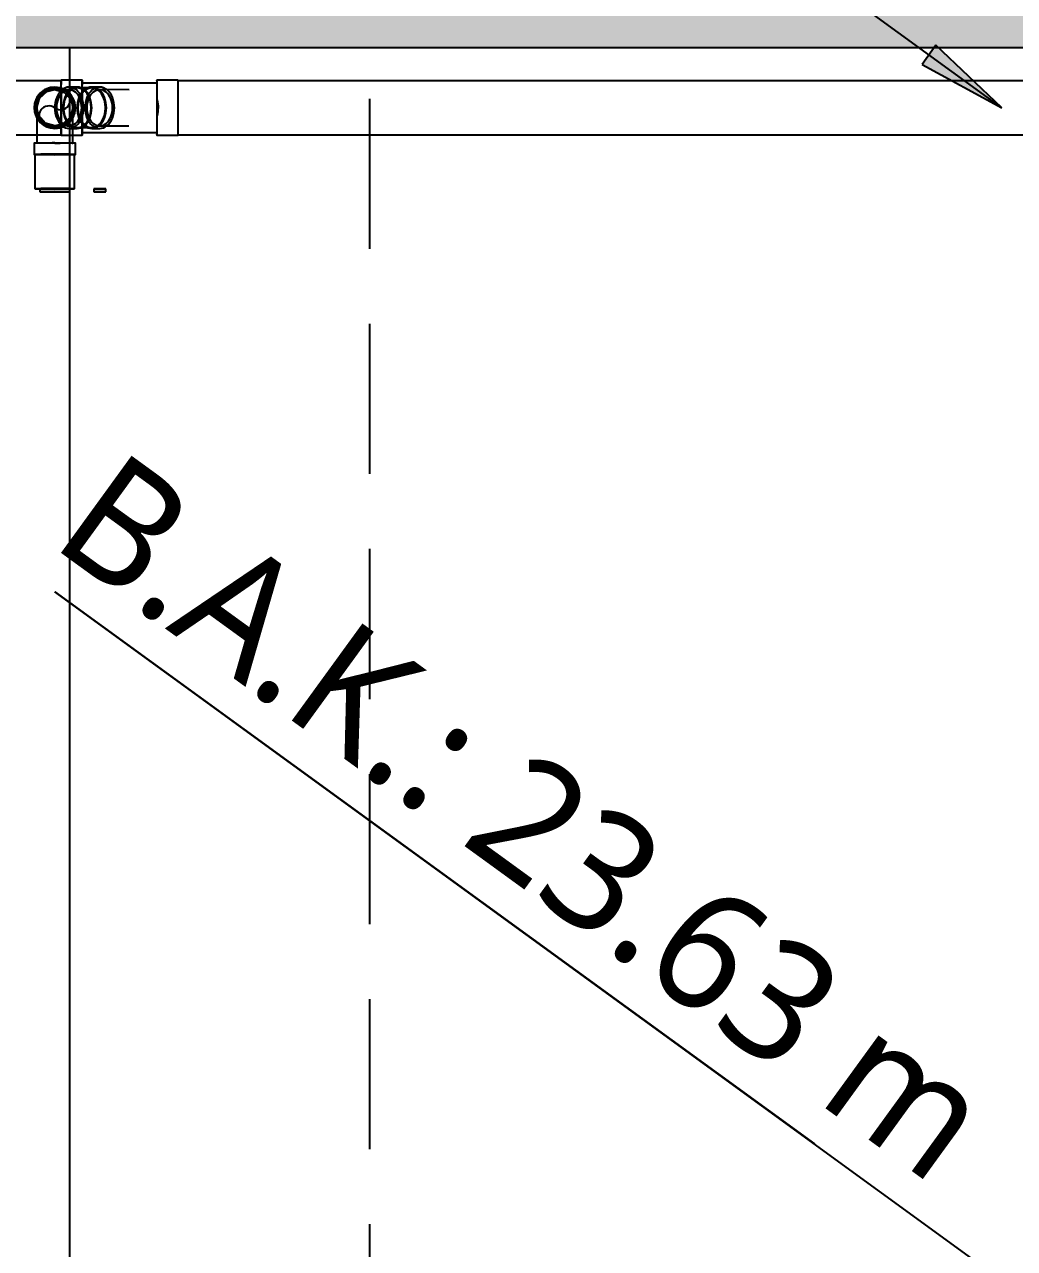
# Model space of a CAD drawing. Header units: inches. Extents: x 400392 to 401495, y 4543971 to 4544133.
# Drawn here: x 400863.568 to 400865.218, y 4544070.643 to 4544072.682 of the extents above; entities that cross this region are included whole.
import ezdxf

# ---------------------------------------------------------------- set-up
doc = ezdxf.new("R2010")
doc.units = ezdxf.units.IN
doc.header["$MEASUREMENT"] = 0
doc.linetypes.add('HIDDEN', pattern=[0.375, 0.25, -0.125])
doc.layers.add('A-DETL-GENF', color=92, linetype='Continuous', lineweight=9)
for name, color, linetype in [('kiriş prota', 6, 'Continuous'), ('kolon tarama prota', 252, 'Continuous'), ('perde prota', 1, 'Continuous')]:
    doc.layers.add(name, color=color, linetype=linetype)
doc.styles.add('Segoe UI Light_1', font='', dxfattribs={"height": 200})
doc.styles.get('Segoe UI Light_1').set_extended_font_data('Segoe UI Light')

# ---------------------------------------------------------------- blocks, each defined once
blk = doc.blocks.new('+24.06 mekanik')
at = {"layer": 'kolon tarama prota'}
blk.add_hatch(color=253, dxfattribs=at).paths.add_polyline_path([(103824.9, 206087.7), (103674.9, 206107.4), (103674.9, 206067.9)], flags=0)
at = {"layer": 'kolon tarama prota', "color": 253}
for p, q in [((103833, 206149.2), (102688, 205317.3)), ((103824.9, 206087.7), (103674.9, 206107.4)), ((103674.9, 206107.4), (103674.9, 206067.9)), ((103824.9, 206087.7), (101830.1, 206087.7)), ((103674.9, 206067.9), (103824.9, 206087.7)), ((102740.9, 205244.5), (103885.9, 206076.4)), ((102687.5, 205317.9), (102659.2, 205297.4)), ((102662.1, 205293.5), (102561.2, 205220.2)), ((102678.5, 205271.1), (102694.1, 205249.8)), ((102630.7, 205257.3), (102591.1, 205228.6)), ((102588.7, 205232), (102577.9, 205224.1)), ((102609.3, 205153.9), (102710.2, 205227.2)), ((102713, 205223.3), (102741.4, 205243.9)), ((102558.3, 205224.1), (102530, 205203.5)), ((102558.6, 205210.1), (102547.5, 205202)), ((102578.7, 205223), (102559.3, 205209)), ((102626.6, 205179.8), (102666.1, 205208.5)), ((102530.5, 205202.9), (102191.5, 204956.5)), ((102598.1, 205155.6), (102617.5, 205169.7)), ((102618.3, 205168.6), (102629, 205176.4)), ((102583.8, 205129.4), (102612.2, 205150)), ((102587.9, 205146.5), (102598.9, 205154.5)), ((102244.4, 204883.7), (102583.4, 205130)), ((102621.9, 205117.5), (102610.7, 205132.9)), ((102654.4, 205070.4), (102620.8, 205116.7)), ((102555.1, 205092.5), (102566.3, 205077.1)), ((102680.3, 205089.2), (102696.5, 205101)), ((102696.5, 205101), (102680.3, 205089.2)), ((102680.3, 205089.2), (102683.2, 205085.2)), ((102683.2, 205085.2), (102699.4, 205096.9)), ((102699.4, 205096.9), (102683.2, 205085.2)), ((102699.4, 205096.9), (102696.5, 205101)), ((102567.4, 205077.9), (102601, 205031.6)), ((102607.5, 205036.3), (102647.9, 205065.7)), ((102647.9, 205065.7), (102607.5, 205036.3)), ((102650.9, 205061.7), (102647.9, 205065.7)), ((102610.4, 205032.3), (102650.9, 205061.7)), ((102650.9, 205061.7), (102610.4, 205032.3)), ((102607.5, 205036.3), (102610.4, 205032.3)), ((103022.6, 204507.7), (104587.2, 204507.7)), ((105155.2, 204507.7), (103022.6, 204507.7))]:
    blk.add_line(p, q, dxfattribs=at)
at = {"layer": 'kolon tarama prota', "color": 253, "flags": 128}
for points in [[(102524, 205142.5), (102518.3, 205158.2), (102521.8, 205174.6), (102530.6, 205184.6)], [(102530.6, 205184.6), (102534.4, 205187.4), (102545.4, 205195.4), (102550, 205198.7)], [(102530.6, 205184.6), (102546.4, 205190.3), (102562.7, 205186.8), (102572.8, 205178)], [(102572.8, 205178), (102578.5, 205162.2), (102574.9, 205145.9), (102566.1, 205135.8)], [(102607.3, 205130.4), (102593.7, 205149.1), (102582.4, 205164.8), (102575, 205174.9), (102572.8, 205178)], [(102585.4, 205149.9), (102572.5, 205140.5), (102566.4, 205136.1), (102566.1, 205135.8)], [(102524, 205142.5), (102526.7, 205138.7), (102534.6, 205127.9), (102546.3, 205111.8), (102558.5, 205095)], [(102566.1, 205135.8), (102550.4, 205130.1), (102534, 205133.7), (102524, 205142.5)]]:
    blk.add_lwpolyline(points, dxfattribs=at)
at = {"layer": 'kolon tarama prota', "color": 253}
for centre, radius, start, end in [((102548.4, 205160.2), 34.3, 36.0072, 216.0072), ((102548.4, 205160.2), 34.3, 36.0072, 216.0072), ((102548.4, 205160.2), 34.3, 126, 306), ((102548.4, 205160.2), 34.3, 126, 306), ((102548.4, 205160.2), 33, 0, 180), ((102548.4, 205160.2), 30.2, 36.0072, 216.0072), ((102548.4, 205160.2), 30.2, 126, 306), ((102548.4, 205160.2), 34.3, 306, 126), ((102548.4, 205160.2), 34.3, 306, 126), ((102548.4, 205160.2), 30.2, 306, 126), ((102548.4, 205176.7), 16.5, 270, 90), ((102548.4, 205160.2), 34.3, 216.0072, 36.0072), ((102548.4, 205160.2), 34.3, 216.0072, 36.0072), ((102548.4, 205160.2), 30.2, 216.0072, 36.0072), ((102548.4, 205160.2), 33, 180, 0), ((102548.4, 205143.7), 16.5, 90, 270)]:
    blk.add_arc(centre, radius, start, end, dxfattribs=at)
for centre, major_axis, ratio, start_param, end_param in [((102714.4, 205280.9), (-26.9, 37), 0.009982, 4.712389, 7.853982), ((102714.4, 205280.9), (-26.5, 36.4), 0.009982, 0, 1.570796), ((102714.4, 205280.9), (-26.5, 36.4), 0.009982, 4.712389, 6.283185), ((102686.1, 205260.3), (-26.9, 37), 0.009982, 4.712389, 7.853982), ((102686.1, 205260.3), (-24.1, 33.1), 0.009982, 4.712389, 7.853982), ((102670.6, 205249.1), (-17.7, 24.4), 0.71413, 4.712389, 5.165678), ((102714.4, 205280.9), (-26.9, 37), 0.009982, 1.570796, 4.712389), ((102714.4, 205280.9), (-26.5, 36.4), 0.009982, 1.570796, 3.141593), ((102714.4, 205280.9), (-26.5, 36.4), 0.009982, 3.141593, 4.712389), ((102686.1, 205260.3), (-26.9, 37), 0.009982, 1.570796, 4.712389), ((102686.1, 205260.3), (-24.1, 33.1), 0.009982, 1.570796, 4.712389), ((102670.6, 205249.1), (-17.7, 24.4), 0.71413, 4.2591, 4.712389), ((102585.2, 205187), (-26.9, 37), 0.009982, 4.712389, 7.853982), ((102598.1, 205196.4), (-20.2, 27.8), 0.71413, 4.712389, 7.853982), ((102608.9, 205204.2), (-20.2, 27.8), 0.71413, 4.712389, 7.853982), ((102598.1, 205196.4), (-19.4, 26.7), 0.697538, 4.712389, 6.283185), ((102608.9, 205204.2), (-17.7, 24.4), 0.71413, 4.712389, 7.853982), ((102567.7, 205174.3), (-20.2, 27.8), 0.697538, 4.712389, 7.853982), ((102567.7, 205174.3), (-17.7, 24.4), 0.697538, 4.712389, 7.853982), ((102578.7, 205182.3), (-20.2, 27.8), 0.697538, 4.712389, 7.853982), ((102578.7, 205182.3), (-19.4, 26.7), 0.697538, 0, 1.570796), ((102578.7, 205182.3), (-19.4, 26.7), 0.697538, 4.712389, 6.283185), ((102585.2, 205187), (-24.1, 33.1), 0.009982, 4.712389, 7.853982), ((102598.1, 205196.4), (-19.4, 26.7), 0.697538, 0, 1.570796), ((102598.1, 205196.4), (-20.2, 27.8), 0.71413, 1.570796, 4.712389), ((102608.9, 205204.2), (-20.2, 27.8), 0.71413, 1.570796, 4.712389), ((102608.9, 205204.2), (-17.7, 24.4), 0.71413, 1.570796, 4.712389), ((102598.1, 205196.4), (-19.4, 26.7), 0.697538, 3.141593, 4.712389), ((102556.9, 205166.5), (-26.9, 37), 0.009982, 4.712389, 7.853982), ((102556.9, 205166.5), (-26.5, 36.4), 0.009982, 0, 1.570796), ((102556.9, 205166.5), (-26.5, 36.4), 0.009982, 4.712389, 6.283185), ((102567.7, 205174.3), (-20.2, 27.8), 0.697538, 1.570796, 4.712389), ((102567.7, 205174.3), (-17.7, 24.4), 0.697538, 1.570796, 4.712389), ((102578.7, 205182.3), (-20.2, 27.8), 0.697538, 1.570796, 4.712389), ((102585.2, 205187), (-26.9, 37), 0.009982, 1.570796, 4.712389), ((102585.2, 205187), (-24.1, 33.1), 0.009982, 1.570796, 4.712389), ((102578.7, 205182.3), (-19.4, 26.7), 0.697538, 3.141593, 4.712389), ((102556.9, 205166.5), (-26.9, 37), 0.009982, 1.570796, 4.712389), ((102556.9, 205166.5), (-26.5, 36.4), 0.009982, 1.570796, 3.141593), ((102556.9, 205166.5), (-26.5, 36.4), 0.009982, 3.141593, 4.712389), ((102578.7, 205182.3), (-19.4, 26.7), 0.697538, 1.570796, 3.141593), ((102598.1, 205196.4), (-19.4, 26.7), 0.697538, 1.570796, 3.141593), ((102582.9, 205112.7), (-27.8, -20.2), 0.01, 1.570796, 4.712389), ((102582.9, 205112.7), (-24.4, -17.7), 0.01, 1.570796, 4.712389), ((102582.9, 205112.7), (27.8, 20.2), 0.01, 1.570796, 4.712389), ((102582.9, 205112.7), (24.4, 17.7), 0.01, 1.570796, 4.712389), ((102594.1, 205097.3), (-27.8, -20.2), 0.01, 1.570796, 4.712389), ((102594.1, 205097.3), (26.7, 19.4), 0.01, 0, 1.570796), ((102594.1, 205097.3), (26.7, 19.4), 0.01, 4.712389, 6.283185), ((102594.1, 205097.3), (27.8, 20.2), 0.01, 1.570796, 4.712389), ((102594.1, 205097.3), (26.7, 19.4), 0.01, 1.570796, 3.141593), ((102594.1, 205097.3), (26.7, 19.4), 0.01, 3.141593, 4.712389), ((102627.7, 205051), (26.7, 19.4), 0.01, 0, 1.570796), ((102627.7, 205051), (26.7, 19.4), 0.01, 4.712389, 6.283185), ((102627.7, 205051), (26.7, 19.4), 0.01, 1.570796, 3.141593), ((102627.7, 205051), (26.7, 19.4), 0.01, 3.141593, 4.712389)]:
    blk.add_ellipse(centre, major_axis=major_axis, ratio=ratio, start_param=start_param, end_param=end_param, dxfattribs=at)
at = {"layer": 'kolon tarama prota', "color": 253, "style": 'Segoe UI Light_1'}
blk.add_text('B.A.K.: 23.63 m', height=200, dxfattribs=at).set_placement((102967.3, 204566.4))

msp = doc.modelspace()

# ---------------------------------------------------------------- hatches: boundary and pattern name
at = {"layer": 'kolon tarama prota'}
h = msp.add_hatch(color=256, dxfattribs=at)
h.dxf.hatch_style = 1
h.paths.add_polyline_path([(400868.0437, 4544074.1433), (400840.9587, 4544074.1433), (400840.9587, 4544074.5433), (400839.9587, 4544074.5433), (400839.9587, 4544074.1433), (400832.7587, 4544074.1433), (400832.7587, 4544074.5433), (400831.7587, 4544074.5433), (400831.7587, 4544074.1433), (400818.3473, 4544074.1433), (400820.4119, 4544072.6433), (400866.8437, 4544072.6433), (400866.8437, 4544047.7433), (400854.9952, 4544047.7433), (400854.9952, 4544045.9433), (400855.9952, 4544045.9433), (400855.9952, 4544046.2433), (400868.0437, 4544046.2433), (400868.0437, 4544049.2874), (400868.4437, 4544049.2874), (400868.4437, 4544050.2874), (400868.0457, 4544050.2874), (400868.0457, 4544056.1374), (400868.4437, 4544056.1374), (400868.4437, 4544057.1374), (400868.0437, 4544057.1374)])

# ---------------------------------------------------------------- linework, layer by layer
at = {"layer": 'kiriş prota'}
msp.add_lwpolyline([(400866.8437, 4544068.4333), (400863.6437, 4544068.4333), (400863.6437, 4544072.6433)], dxfattribs=at)
at = {"layer": 'kiriş prota', "linetype": 'HIDDEN'}
msp.add_lwpolyline([(400866.8437, 4544068.9333), (400864.1437, 4544068.9333), (400864.1437, 4544072.6433)], dxfattribs=at)
at = {"layer": 'perde prota'}
msp.add_lwpolyline([(400868.0437, 4544074.1433), (400868.0437, 4544057.1374), (400868.4437, 4544057.1374), (400868.4437, 4544056.1374), (400868.0457, 4544056.1374), (400868.0457, 4544050.2874), (400868.4437, 4544050.2874), (400868.4437, 4544049.2874), (400868.0437, 4544049.2874), (400868.0437, 4544046.2433), (400855.9952, 4544046.2433), (400855.9952, 4544045.9433), (400854.9952, 4544045.9433), (400854.9952, 4544047.7433), (400866.8437, 4544047.7433), (400866.8437, 4544072.6433), (400820.4119, 4544072.6433), (400818.3473, 4544074.1433), (400831.7587, 4544074.1433)], dxfattribs=at)

# ---------------------------------------------------------------- block references
at = {"layer": 'A-DETL-GENF', "xscale": 0.001, "yscale": 0.001, "zscale": 0.001, "rotation": 323.9999999999982}
msp.add_blockref('+24.06 mekanik', (400660.0652, 4543966.8416), dxfattribs=at)

doc.saveas('drawing.dxf')
